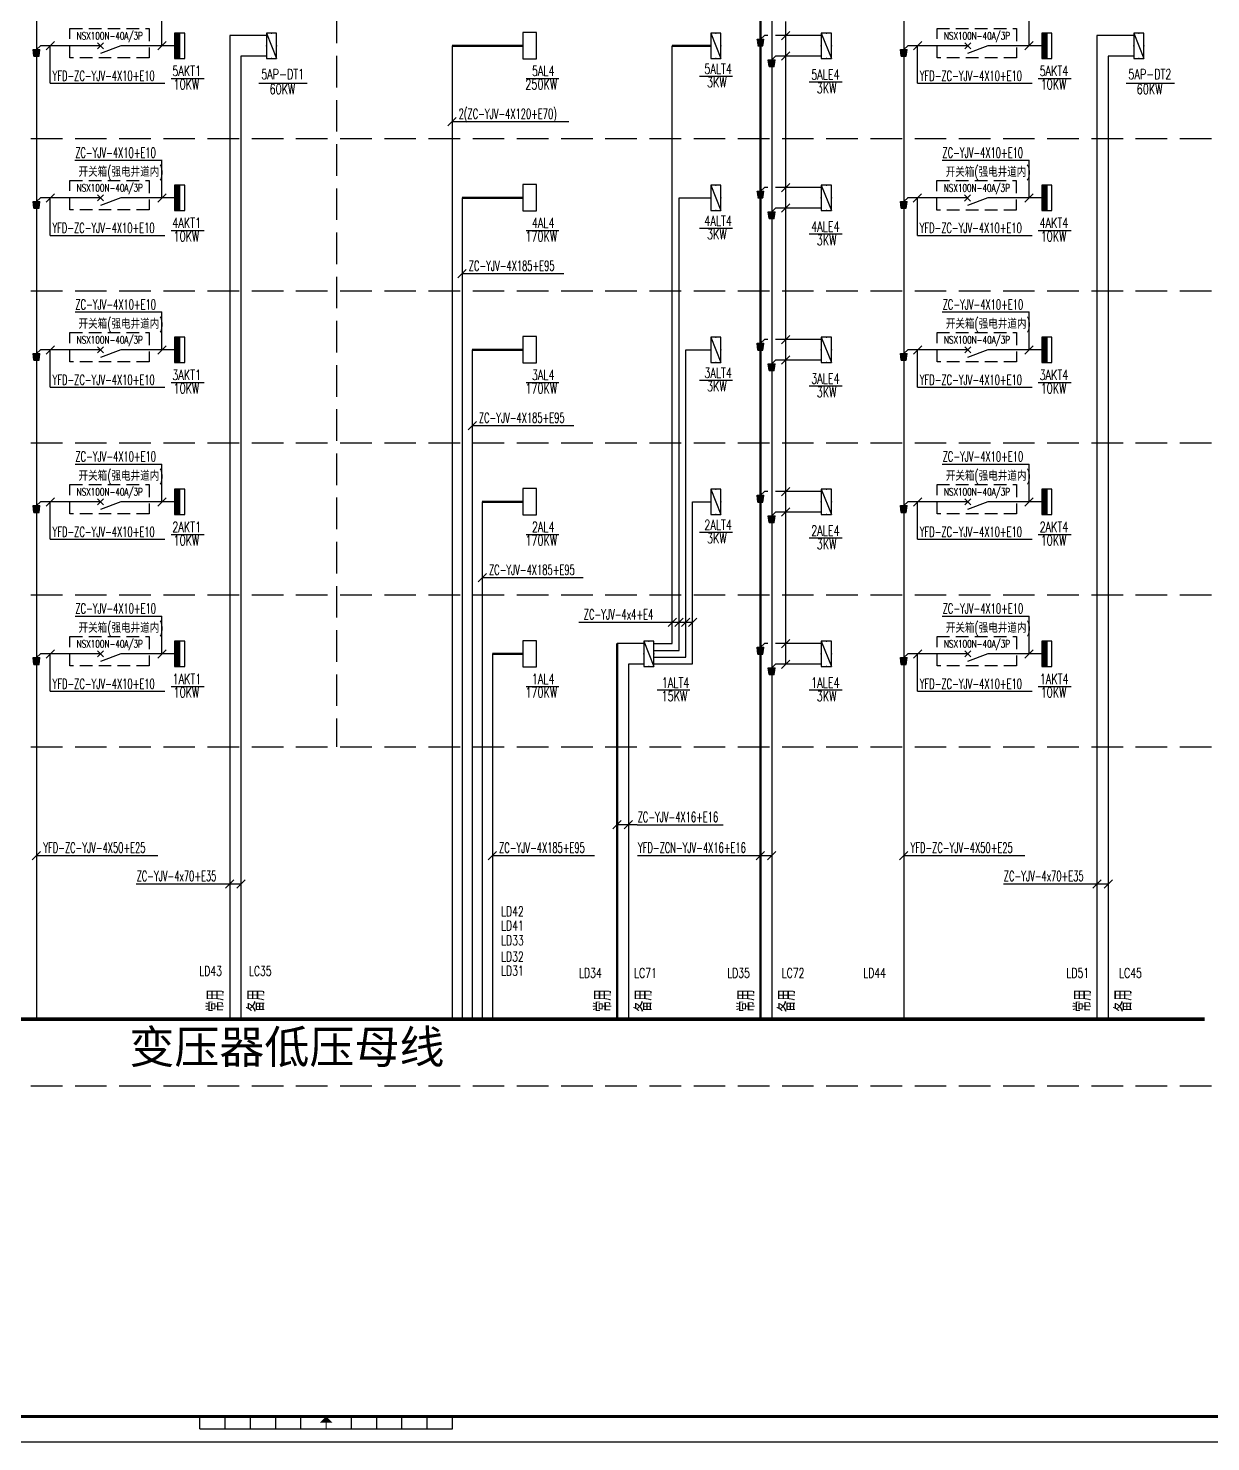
# Model space of a CAD drawing. Extents: x -336391 to 664021, y -458009 to -178412.
# Drawn here: x -287989 to -241163, y -458009 to -402024 of the extents above; entities that cross this region are included whole.
import ezdxf
from ezdxf.enums import TextEntityAlignment as Align

# ---------------------------------------------------------------- set-up
doc = ezdxf.new("R2010")
doc.units = 0
doc.header["$LTSCALE"] = 1000
doc.header["$MEASUREMENT"] = 0
doc.linetypes.add('DASH', pattern=[0.35, 0.25, -0.1])
doc.linetypes.add('DASHED2', pattern=[0.375, 0.25, -0.125])
doc.layers.get('0').update_dxf_attribs({"linetype": 'CONTINUOUS'})
for name, color, linetype in [('A-墙线', 7, 'CONTINUOUS'), ('EQUIP', 3, 'CONTINUOUS'), ('SIG_TEXT', 7, 'CONTINUOUS'), ('STAIR', 4, 'CONTINUOUS'), ('WIRE-照明', 6, 'CONTINUOUS'), ('图框', 7, 'CONTINUOUS'), ('电气-文字', 4, 'CONTINUOUS')]:
    doc.layers.add(name, color=color, linetype=linetype)
doc.layers.add('WIRE', color=6, linetype='CONTINUOUS', lineweight=50)
doc.styles.add('_TCH_LABEL', font='COMPLEX', dxfattribs={"bigfont": 'GBCBIG'})
doc.styles.add('HT', font='simhei.ttf')
doc.styles.add('HZ', font='tjromans.shx', dxfattribs={"width": 0.75, "bigfont": 'tjhztxt.shx'})
doc.styles.add('HZTXT', font='tj-romans1.shx', dxfattribs={"width": 0.6, "bigfont": 'hztxt.shx'})
doc.styles.get("Standard").update_dxf_attribs({"font": 'simplex.shx', "bigfont": 'hztxt.shx'})

# ---------------------------------------------------------------- blocks, each defined once
blk = doc.blocks.new('tk2')
at = {"layer": '图框'}
for p, q in [((55200, 511), (55200, 1011)), ((56200, 511), (56200, 1011)), ((57200, 511), (57200, 1011)), ((58200, 511), (58200, 1011)), ((59200, 511), (59200, 1011)), ((61200, 511), (61200, 1011)), ((62200, 511), (62200, 1011)), ((63200, 511), (63200, 1011)), ((64200, 511), (64200, 1011)), ((65200, 511), (65200, 1011)), ((0, 0), (118900, 0)), ((55200, 511), (65200, 511))]:
    blk.add_line(p, q, dxfattribs=at)
at = {"layer": '图框', "const_width": 120}
blk.add_lwpolyline([(117900, 1000), (117900, 83100), (2500, 83100), (2500, 1000)], close=True, dxfattribs=at)
at = {"layer": '图框', "const_width": 30}
blk.add_lwpolyline([(60200, 761), (60200, 511)], dxfattribs=at)
at = {"layer": '图框'}
blk.add_solid([(60450, 761), (59950, 761), (60200, 1011)], dxfattribs=at)
blk = doc.blocks.new('$equip$00001416')
for p, q in [((0.75, 0.6), (-0.75, 0.6)), ((-0.75, 0), (0.75, 0.6)), ((-0.75, 0.6), (-0.75, 0)), ((-0.75, 0), (0.75, 0)), ((0.75, 0), (0.75, 0.6))]:
    blk.add_line(p, q)
for p in [(-0.75, 0.3), (0, 0.6), (0, 0), (0.75, 0.3)]:
    blk.add_point(p)
at = {"style": '_TCH_LABEL', "flags": 9}
blk.add_attdef('A', (0, 0), '', height=0.00002, dxfattribs=at)
blk = doc.blocks.new('*X87')
at = {"color": 0}
for p, q in [((-250, 33), (-183, 100)), ((-250, 68), (-218, 100)), ((-247, 0), (-147, 100)), ((-212, 0), (-112, 100)), ((-177, 0), (-77, 100)), ((-141, 0), (-41, 100)), ((-106, 0), (-6, 100)), ((-71, 0), (29, 100)), ((-35, 0), (65, 100)), ((0, 0), (100, 100)), ((35, 0), (135, 100)), ((71, 0), (171, 100)), ((106, 0), (206, 100)), ((141, 0), (241, 100)), ((177, 0), (250, 73)), ((212, 0), (250, 38)), ((247, 0), (250, 3))]:
    blk.add_line(p, q, dxfattribs=at)
blk = doc.blocks.new('_LINKPT1')
at = {"color": 0}
blk.add_line((0, 0), (0, 0), dxfattribs=at)
blk = doc.blocks.new('_Z1')
at = {"color": 0}
for p, q in [((-0.75, 0.6), (-0.75, 0)), ((0.75, 0.6), (-0.75, 0.6)), ((-0.75, 0.3), (0.75, 0.3)), ((-0.75, 0), (0.75, 0)), ((0.75, 0), (0.75, 0.6))]:
    blk.add_line(p, q, dxfattribs=at)
at = {"color": 0, "const_width": 0.3}
blk.add_lwpolyline([(-0.75, 0.15), (0.75, 0.15)], dxfattribs=at)
at = {"color": 0, "xscale": 0.003, "yscale": 0.003, "zscale": 0.003}
blk.add_blockref('*X87', (0, 0), dxfattribs=at)
at = {"color": 0}
for p in [(-0.75, 0.3), (0, 0.6), (0, 0), (0.75, 0.3)]:
    blk.add_blockref('_LINKPT1', p, dxfattribs=at)
at = {"color": 0, "width": 0.8, "flags": 9}
blk.add_attdef('A', (0, 0), '', height=0.00003, dxfattribs=at)
blk.add_attdef('A', (0, 0), '', height=0.00003, dxfattribs=at)
blk = doc.blocks.new('1J1E78OP')
for p, q in [((0.775, 0.405), (-0.785, 0.405)), ((-0.785, 0.405), (-0.785, -0.395)), ((0.775, -0.395), (0.775, 0.405)), ((-0.785, -0.395), (0.775, -0.395))]:
    blk.add_line(p, q)
at = {"const_width": 0.04}
blk.add_lwpolyline([(-0.785, 0.405), (-0.785, -0.395), (0.775, -0.395), (0.775, 0.405)], close=True, dxfattribs=at)
at = {"xscale": 0.002, "yscale": 0.002, "zscale": 0.002}
for p in [(-0.785, 0.005), (-0.005, 0.405), (0.775, 0.005), (-0.005, -0.395)]:
    blk.add_blockref('_LINKPT1', p, dxfattribs=at)
at = {"flags": 9}
blk.add_attdef('A', (0, 0), '', height=0.00002, dxfattribs=at)

msp = doc.modelspace()

# ---------------------------------------------------------------- hatches: boundary and pattern name
at = {"layer": 'WIRE-照明'}
h = msp.add_hatch(dxfattribs=at)
h.set_pattern_fill('ANSI31', color=3, scale=133.333333, style=0)
h.set_pattern_definition([(45, (-228268.588, -394706.02), (-9.4280904, 9.4280904), [])])
h.paths.add_polyline_path([(-259129.6, -402459.1), (-258863, -402459.1), (-258896.3, -402725.8), (-259096.3, -402725.8)])
h = msp.add_hatch(dxfattribs=at)
h.set_pattern_fill('ANSI31', color=3, scale=133.333333, style=0)
h.set_pattern_definition([(45, (-256936.247, -395114.858), (-9.4280904, 9.4280904), [])])
h.paths.add_polyline_path([(-287797.3, -402868), (-287530.6, -402868), (-287563.9, -403134.6), (-287763.9, -403134.6)])
h = msp.add_hatch(dxfattribs=at)
h.set_pattern_fill('ANSI31', color=3, scale=133.333333, style=0)
h.set_pattern_definition([(45, (-222593.534, -395114.883), (-9.4280904, 9.4280904), [])])
h.paths.add_polyline_path([(-253454.6, -402868), (-253187.9, -402868), (-253221.2, -403134.7), (-253421.2, -403134.7)])
h = msp.add_hatch(dxfattribs=at)
h.set_pattern_fill('ANSI31', color=3, scale=133.333333, style=0)
h.set_pattern_definition([(45, (-227822.299, -395522.39), (-9.4280904, 9.4280904), [])])
h.paths.add_polyline_path([(-258683.3, -403275.5), (-258416.7, -403275.5), (-258450, -403542.2), (-258650, -403542.2)])
h = msp.add_hatch(dxfattribs=at)
h.set_pattern_fill('ANSI31', color=3, scale=133.333333, style=0)
h.set_pattern_definition([(45, (-228268.588, -400727.007), (-9.4280904, 9.4280904), [])])
h.paths.add_polyline_path([(-259129.6, -408480.1), (-258863, -408480.1), (-258896.3, -408746.8), (-259096.3, -408746.8)])
h = msp.add_hatch(dxfattribs=at)
h.set_pattern_fill('ANSI31', color=3, scale=133.333333, style=0)
h.set_pattern_definition([(45, (-256936.247, -401135.844), (-9.4280904, 9.4280904), [])])
h.paths.add_polyline_path([(-287797.3, -408889), (-287530.6, -408889), (-287563.9, -409155.6), (-287763.9, -409155.6)])
h = msp.add_hatch(dxfattribs=at)
h.set_pattern_fill('ANSI31', color=3, scale=133.333333, style=0)
h.set_pattern_definition([(45, (-222593.534, -401135.869), (-9.4280904, 9.4280904), [])])
h.paths.add_polyline_path([(-253454.6, -408889), (-253187.9, -408889), (-253221.2, -409155.7), (-253421.2, -409155.7)])
h = msp.add_hatch(dxfattribs=at)
h.set_pattern_fill('ANSI31', color=3, scale=133.333333, style=0)
h.set_pattern_definition([(45, (-227822.299, -401543.376), (-9.4280904, 9.4280904), [])])
h.paths.add_polyline_path([(-258683.3, -409296.5), (-258416.7, -409296.5), (-258450, -409563.2), (-258650, -409563.2)])
h = msp.add_hatch(dxfattribs=at)
h.set_pattern_fill('ANSI31', color=3, scale=133.333333, style=0)
h.set_pattern_definition([(45, (-228268.588, -406747.993), (-9.4280904, 9.4280904), [])])
h.paths.add_polyline_path([(-259129.6, -414501.1), (-258863, -414501.1), (-258896.3, -414767.8), (-259096.3, -414767.8)])
h = msp.add_hatch(dxfattribs=at)
h.set_pattern_fill('ANSI31', color=3, scale=133.333333, style=0)
h.set_pattern_definition([(45, (-256936.247, -407156.83), (-9.4280904, 9.4280904), [])])
h.paths.add_polyline_path([(-287797.3, -414910), (-287530.6, -414910), (-287563.9, -415176.6), (-287763.9, -415176.6)])
h = msp.add_hatch(dxfattribs=at)
h.set_pattern_fill('ANSI31', color=3, scale=133.333333, style=0)
h.set_pattern_definition([(45, (-227822.299, -407564.362), (-9.4280904, 9.4280904), [])])
h.paths.add_polyline_path([(-258683.3, -415317.5), (-258416.7, -415317.5), (-258450, -415584.2), (-258650, -415584.2)])
h = msp.add_hatch(dxfattribs=at)
h.set_pattern_fill('ANSI31', color=3, scale=133.333333, style=0)
h.set_pattern_definition([(45, (-222593.534, -407156.855), (-9.4280904, 9.4280904), [])])
h.paths.add_polyline_path([(-253454.6, -414910), (-253187.9, -414910), (-253221.2, -415176.6), (-253421.2, -415176.6)])
h = msp.add_hatch(dxfattribs=at)
h.set_pattern_fill('ANSI31', color=3, scale=133.333333, style=0)
h.set_pattern_definition([(45, (-256936.247, -413177.817), (-9.4280904, 9.4280904), [])])
h.paths.add_polyline_path([(-287797.3, -420930.9), (-287530.6, -420930.9), (-287563.9, -421197.6), (-287763.9, -421197.6)])
h = msp.add_hatch(dxfattribs=at)
h.set_pattern_fill('ANSI31', color=3, scale=133.333333, style=0)
h.set_pattern_definition([(45, (-228268.588, -412768.979), (-9.4280904, 9.4280904), [])])
h.paths.add_polyline_path([(-259129.6, -420522.1), (-258863, -420522.1), (-258896.3, -420788.8), (-259096.3, -420788.8)])
h = msp.add_hatch(dxfattribs=at)
h.set_pattern_fill('ANSI31', color=3, scale=133.333333, style=0)
h.set_pattern_definition([(45, (-222593.534, -413177.841), (-9.4280904, 9.4280904), [])])
h.paths.add_polyline_path([(-253454.6, -420931), (-253187.9, -420931), (-253221.2, -421197.6), (-253421.2, -421197.6)])
h = msp.add_hatch(dxfattribs=at)
h.set_pattern_fill('ANSI31', color=3, scale=133.333333, style=0)
h.set_pattern_definition([(45, (-227822.299, -413585.348), (-9.4280904, 9.4280904), [])])
h.paths.add_polyline_path([(-258683.3, -421338.5), (-258416.7, -421338.5), (-258450, -421605.1), (-258650, -421605.1)])
h = msp.add_hatch(dxfattribs=at)
h.set_pattern_fill('ANSI31', color=3, scale=133.333333, style=0)
h.set_pattern_definition([(45, (-228268.588, -418789.965), (-9.4280904, 9.4280904), [])])
h.paths.add_polyline_path([(-259129.6, -426543.1), (-258863, -426543.1), (-258896.3, -426809.8), (-259096.3, -426809.8)])
h = msp.add_hatch(dxfattribs=at)
h.set_pattern_fill('ANSI31', color=3, scale=133.333333, style=0)
h.set_pattern_definition([(45, (-256936.247, -419198.803), (-9.4280904, 9.4280904), [])])
h.paths.add_polyline_path([(-287797.3, -426951.9), (-287530.6, -426951.9), (-287563.9, -427218.6), (-287763.9, -427218.6)])
h = msp.add_hatch(dxfattribs=at)
h.set_pattern_fill('ANSI31', color=3, scale=133.333333, style=0)
h.set_pattern_definition([(45, (-222593.534, -419198.828), (-9.4280904, 9.4280904), [])])
h.paths.add_polyline_path([(-253454.6, -426952), (-253187.9, -426952), (-253221.2, -427218.6), (-253421.2, -427218.6)])
h = msp.add_hatch(dxfattribs=at)
h.set_pattern_fill('ANSI31', color=3, scale=133.333333, style=0)
h.set_pattern_definition([(45, (-227822.299, -419606.335), (-9.4280904, 9.4280904), [])])
h.paths.add_polyline_path([(-258683.3, -427359.5), (-258416.7, -427359.5), (-258450, -427626.1), (-258650, -427626.1)])

# ---------------------------------------------------------------- linework, layer by layer
at = {"layer": 'EQUIP'}
for p, q in [((-285007.3, -402600), (-285247.3, -402840)), ((-285247.3, -402600), (-285007.3, -402840)), ((-284327.3, -402720), (-285132.9, -403023.4)), ((-250664.6, -402600), (-250904.6, -402840)), ((-250904.6, -402600), (-250664.6, -402840)), ((-249984.6, -402720), (-250790.2, -403023.4)), ((-285007.3, -408621), (-285247.3, -408861)), ((-285247.3, -408621), (-285007.3, -408861)), ((-250670.1, -408626.3), (-250910.1, -408866.3)), ((-250910.1, -408626.3), (-250670.1, -408866.3)), ((-284327.3, -408741), (-285132.9, -409044.4)), ((-249990.1, -408746.3), (-250795.8, -409049.7)), ((-285007.3, -414642), (-285247.3, -414882)), ((-285247.3, -414642), (-285007.3, -414882)), ((-284327.3, -414762), (-285132.9, -415065.4)), ((-250664.6, -414642), (-250904.6, -414882)), ((-250904.6, -414642), (-250664.6, -414882)), ((-249984.6, -414762), (-250790.2, -415065.4)), ((-285007.3, -420663), (-285247.3, -420903)), ((-285247.3, -420663), (-285007.3, -420903)), ((-284327.3, -420783), (-285132.9, -421086.4)), ((-250664.6, -420663), (-250904.6, -420903)), ((-250904.6, -420663), (-250664.6, -420903)), ((-249984.6, -420783), (-250790.2, -421086.4)), ((-285007.3, -426683.9), (-285247.3, -426923.9)), ((-285247.3, -426683.9), (-285007.3, -426923.9)), ((-284327.3, -426803.9), (-285132.9, -427107.4)), ((-250664.6, -426684), (-250904.6, -426924)), ((-250904.6, -426684), (-250664.6, -426924)), ((-249984.6, -426804), (-250790.2, -427107.4))]:
    msp.add_line(p, q, dxfattribs=at)
at = {"layer": 'SIG_TEXT'}
for p, q in [((-282696.8, -402720), (-282696.8, -401220.4)), ((-248354.1, -402720), (-248354.1, -401220.4)), ((-257994.3, -427211.5), (-257994.3, -401755.1)), ((-258159.3, -402476.2), (-257829.4, -402146.2)), ((-287280.6, -402885), (-286950.6, -402555)), ((-287115.6, -404202.8), (-287115.6, -402720)), ((-282861.8, -402885), (-282531.8, -402555)), ((-258159.3, -403292.5), (-257829.4, -402962.5)), ((-252937.9, -402885), (-252607.9, -402555)), ((-252772.9, -404202.8), (-252772.9, -402720)), ((-248519.1, -402885), (-248189.1, -402555)), ((-287115.6, -404202.8), (-282575.3, -404202.8)), ((-282333.7, -404008.7), (-281028.2, -404008.7)), ((-278857.8, -404197), (-276941.3, -404197)), ((-268278.4, -404008.8), (-266972.9, -404008.8)), ((-261407.6, -403919.2), (-260102.1, -403919.2)), ((-257061.9, -404149.5), (-255756.4, -404149.5)), ((-252772.9, -404202.8), (-248232.6, -404202.8)), ((-247991, -404008.8), (-246685.5, -404008.8)), ((-244515.1, -404197), (-242598.6, -404197)), ((-271373.6, -405885.5), (-271043.7, -405555.5)), ((-271208.7, -405720.5), (-266579.6, -405720.5)), ((-286140.1, -407246.6), (-282702.4, -407246.6)), ((-282696.8, -408741), (-282696.8, -407241.3)), ((-251797.4, -407246.6), (-248359.7, -407246.6)), ((-248359.7, -408746.3), (-248359.7, -407246.6)), ((-287286.1, -408911.2), (-286956.2, -408581.3)), ((-282861.8, -408906), (-282531.8, -408576)), ((-258159.3, -408497.1), (-257829.4, -408167.2)), ((-252943.4, -408911.3), (-252613.4, -408581.3)), ((-248524.7, -408911.3), (-248194.7, -408581.3)), ((-287121.1, -410229), (-287121.1, -408746.2)), ((-258159.3, -409313.5), (-257829.4, -408983.5)), ((-252778.4, -410229.1), (-252778.4, -408746.3)), ((-287121.1, -410229), (-282580.9, -410229)), ((-282333.7, -410029.7), (-281028.2, -410029.7)), ((-268278.4, -410029.7), (-266972.9, -410029.7)), ((-261407.6, -409940.2), (-260102.1, -409940.2)), ((-257061.9, -410170.5), (-255756.4, -410170.5)), ((-252778.4, -410229.1), (-248238.2, -410229.1)), ((-247991, -410029.8), (-246685.5, -410029.8)), ((-270973.6, -411906.5), (-270643.7, -411576.5)), ((-270808.7, -411741.5), (-266785.5, -411741.5)), ((-286134.6, -413262.3), (-282696.8, -413262.3)), ((-282696.8, -414762), (-282696.8, -413262.3)), ((-251791.8, -413262.4), (-248354.1, -413262.4)), ((-248354.1, -414762), (-248354.1, -413262.4)), ((-258159.3, -414518.1), (-257829.4, -414188.1)), ((-287280.6, -414927), (-286950.6, -414597)), ((-287115.6, -416244.8), (-287115.6, -414762)), ((-282861.8, -414927), (-282531.8, -414597)), ((-252937.9, -414927), (-252607.9, -414597)), ((-252772.9, -416244.8), (-252772.9, -414762)), ((-248519.1, -414927), (-248189.1, -414597)), ((-258159.3, -415334.5), (-257829.4, -415004.5)), ((-261407.6, -415961.2), (-260102.1, -415961.2)), ((-287115.6, -416244.8), (-282575.3, -416244.8)), ((-282333.7, -416050.7), (-281028.2, -416050.7)), ((-268278.4, -416050.7), (-266972.9, -416050.7)), ((-257061.9, -416191.5), (-255756.4, -416191.5)), ((-252772.9, -416244.8), (-248232.6, -416244.8)), ((-247991, -416050.7), (-246685.5, -416050.7)), ((-270573.6, -417927.5), (-270243.7, -417597.5)), ((-270408.7, -417762.5), (-266385.5, -417762.5)), ((-286134.6, -419283.3), (-282696.8, -419283.3)), ((-282696.8, -420783), (-282696.8, -419283.3)), ((-251791.8, -419283.3), (-248354.1, -419283.3)), ((-248354.1, -420783), (-248354.1, -419283.3)), ((-258159.3, -420539.1), (-257829.4, -420209.1)), ((-287280.6, -420948), (-286950.6, -420618)), ((-287115.6, -422265.8), (-287115.6, -420783)), ((-282861.8, -420948), (-282531.8, -420618)), ((-252937.9, -420948), (-252607.9, -420618)), ((-252772.9, -422265.8), (-252772.9, -420783)), ((-248519.1, -420948), (-248189.1, -420618)), ((-258159.3, -421355.5), (-257829.4, -421025.5)), ((-282333.7, -422071.7), (-281028.2, -422071.7)), ((-268278.4, -422071.7), (-266972.9, -422071.7)), ((-261407.6, -421982.1), (-260102.1, -421982.1)), ((-247991, -422071.7), (-246685.5, -422071.7)), ((-287115.6, -422265.8), (-282575.3, -422265.8)), ((-257061.9, -422212.4), (-255756.4, -422212.4)), ((-252772.9, -422265.8), (-248232.6, -422265.8)), ((-270173.6, -423948.5), (-269843.7, -423618.5)), ((-270008.7, -423783.5), (-266008.4, -423783.5)), ((-286134.6, -425304.3), (-282696.8, -425304.3)), ((-282696.8, -426803.9), (-282696.8, -425304.3)), ((-262650.2, -425714.7), (-262320.2, -425384.7)), ((-262383.5, -425714.7), (-262053.5, -425384.7)), ((-262116.8, -425714.7), (-261786.8, -425384.7)), ((-261850.2, -425714.7), (-261520.2, -425384.7)), ((-251791.8, -425304.3), (-248354.1, -425304.3)), ((-248354.1, -426804), (-248354.1, -425304.3)), ((-266182.2, -425549.7), (-262433.2, -425549.7)), ((-262433.2, -425549.7), (-261685.2, -425549.7)), ((-258159.3, -426560.1), (-257829.4, -426230.1)), ((-287280.6, -426968.9), (-286950.6, -426639)), ((-287115.6, -428286.7), (-287115.6, -426803.9)), ((-282861.8, -426968.9), (-282531.8, -426639)), ((-258159.3, -427376.5), (-257829.4, -427046.5)), ((-252937.9, -426969), (-252607.9, -426639)), ((-252772.9, -428286.8), (-252772.9, -426804)), ((-248519.1, -426969), (-248189.1, -426639)), ((-282333.7, -428092.7), (-281028.2, -428092.7)), ((-268278.4, -428092.7), (-266972.9, -428092.7)), ((-263090, -428233.4), (-261784.5, -428233.4)), ((-257061.9, -428233.4), (-255756.4, -428233.4)), ((-247991, -428092.7), (-246685.5, -428092.7)), ((-287115.6, -428286.7), (-282575.3, -428286.7)), ((-252772.9, -428286.8), (-248232.6, -428286.8)), ((-264836.4, -433739.5), (-264506.4, -433409.5)), ((-263872.7, -433574.5), (-264671.4, -433574.5)), ((-264390.1, -433739.5), (-264060.1, -433409.5)), ((-263872.7, -433574.5), (-260468.4, -433574.5)), ((-287828.9, -434956.6), (-287499, -434626.7)), ((-287663.9, -434791.7), (-282861.4, -434791.7)), ((-269773.6, -434956.7), (-269443.7, -434626.7)), ((-269608.7, -434791.7), (-265568, -434791.7)), ((-263857.7, -434791.7), (-259350.4, -434791.7)), ((-259350.4, -434791.7), (-258550, -434791.7)), ((-259161.3, -434956.7), (-258831.3, -434626.7)), ((-258715, -434956.7), (-258385, -434626.7)), ((-253486.2, -434956.6), (-253156.2, -434626.7)), ((-253321.2, -434791.7), (-248518.7, -434791.7)), ((-283713, -435914), (-280102, -435914)), ((-280176.9, -436079), (-279846.9, -435749)), ((-280102, -435914), (-279565.6, -435914)), ((-279730.6, -436079), (-279400.6, -435749)), ((-249370.3, -435914), (-245759.3, -435914)), ((-245834.2, -436079), (-245504.2, -435749)), ((-245759.3, -435914), (-245222.9, -435914)), ((-245387.9, -436079), (-245057.9, -435749))]:
    msp.add_line(p, q, dxfattribs=at)
at = {"layer": 'SIG_TEXT', "linetype": 'DASHED2', "ltscale": 2}
for points in [[(-286344.7, -402030.3), (-283200, -402030.3), (-283200, -403198.4), (-286344.7, -403198.4)], [(-252002, -402030.4), (-248857.3, -402030.4), (-248857.3, -403198.4), (-252002, -403198.4)], [(-286344.7, -408051.3), (-283200, -408051.3), (-283200, -409219.3), (-286344.7, -409219.3)], [(-252007.6, -408056.6), (-248862.9, -408056.6), (-248862.9, -409224.6), (-252007.6, -409224.6)], [(-286344.7, -414072.3), (-283200, -414072.3), (-283200, -415240.3), (-286344.7, -415240.3)], [(-252002, -414072.3), (-248857.3, -414072.3), (-248857.3, -415240.4), (-252002, -415240.4)], [(-286344.7, -420093.3), (-283200, -420093.3), (-283200, -421261.3), (-286344.7, -421261.3)], [(-252002, -420093.3), (-248857.3, -420093.3), (-248857.3, -421261.3), (-252002, -421261.3)], [(-286344.7, -426114.3), (-283200, -426114.3), (-283200, -427282.3), (-286344.7, -427282.3)], [(-252002, -426114.3), (-248857.3, -426114.3), (-248857.3, -427282.3), (-252002, -427282.3)]]:
    msp.add_lwpolyline(points, close=True, dxfattribs=at)
at = {"layer": 'STAIR', "linetype": 'DASH', "ltscale": 5}
for p, q in [((-275787.9, -392616.3), (-275787.9, -430480.4)), ((-322887.1, -406396.5), (-235750.2, -406396.5)), ((-322887.1, -406396.5), (-235750.2, -406396.5)), ((-322887.1, -412417.5), (-235750.2, -412417.5)), ((-322887.1, -418438.5), (-235750.2, -418438.5)), ((-322887.1, -424459.5), (-235750.2, -424459.5)), ((-322887.1, -430480.4), (-235750.2, -430480.4)), ((-322887.1, -443917.4), (-235750.2, -443917.4))]:
    msp.add_line(p, q, dxfattribs=at)
at = {"layer": 'WIRE'}
for p, q in [((-258996.3, -400516.9), (-258996.3, -441271.4)), ((-268402, -402716.9), (-271208.7, -402716.9)), ((-260958.8, -402719.3), (-262485.2, -402719.3)), ((-268402, -408737.9), (-270808.7, -408737.9)), ((-268402, -414758.9), (-270408.7, -414758.9)), ((-268402, -420779.9), (-270008.7, -420779.9)), ((-264671.4, -426395.1), (-264671.4, -441271.4)), ((-268402, -426800.9), (-269608.7, -426800.9))]:
    msp.add_line(p, q, dxfattribs=at)
at = {"layer": 'WIRE-照明'}
for p, q in [((-287663.9, -400517.6), (-287663.9, -441271.4)), ((-253321.2, -400517.6), (-253321.2, -441271.4)), ((-258550, -401069.7), (-258550, -441271.4)), ((-278553.3, -402311.2), (-280011.9, -402311.2)), ((-280011.9, -402311.2), (-280011.9, -441271.4)), ((-258996.3, -402459.1), (-258839.5, -402311.2)), ((-258702.3, -402311.2), (-258839.5, -402311.2)), ((-256583.7, -402311.2), (-258396.2, -402311.2)), ((-244210.6, -402311.2), (-245669.2, -402311.2)), ((-245669.2, -402311.2), (-245669.2, -441271.4)), ((-287663.9, -402868), (-287507.2, -402720)), ((-285127.3, -402720), (-287507.2, -402720)), ((-282193.7, -402720), (-284327.3, -402720)), ((-271208.7, -402716.9), (-271208.7, -441271.4)), ((-262485.2, -426396.5), (-262485.2, -402719.3)), ((-253321.2, -402868), (-253164.5, -402720)), ((-250784.6, -402720), (-253164.5, -402720)), ((-247850.9, -402720), (-249984.6, -402720)), ((-278553.3, -403127.5), (-279565.6, -403127.5)), ((-279565.6, -403127.5), (-279565.6, -441271.4)), ((-258550, -403275.5), (-258393.3, -403127.5)), ((-256583.7, -403127.5), (-258393.3, -403127.5)), ((-244210.6, -403127.5), (-245222.9, -403127.5)), ((-245222.9, -403127.5), (-245222.9, -441271.4)), ((-258996.3, -408480.1), (-258839.5, -408332.1)), ((-258702.3, -408332.1), (-258839.5, -408332.1)), ((-256583.7, -408332.1), (-258396.2, -408332.1)), ((-287663.9, -408889), (-287507.2, -408741)), ((-285127.3, -408741), (-287507.2, -408741)), ((-282193.7, -408741), (-284327.3, -408741)), ((-270808.7, -408737.9), (-270808.7, -441271.4)), ((-262218.5, -408740.3), (-260958.8, -408740.3)), ((-262218.5, -426663.2), (-262218.5, -408740.3)), ((-258550, -409296.5), (-258393.3, -409148.5)), ((-256583.7, -409148.5), (-258393.3, -409148.5)), ((-253321.2, -408889), (-253164.5, -408741)), ((-250790.1, -408746.3), (-253170.1, -408746.3)), ((-247856.5, -408746.3), (-249990.1, -408746.3)), ((-287663.9, -414910), (-287507.2, -414762)), ((-285127.3, -414762), (-287507.2, -414762)), ((-282193.7, -414762), (-284327.3, -414762)), ((-270408.7, -414758.9), (-270408.7, -441271.4)), ((-261951.8, -414761.3), (-260958.8, -414761.3)), ((-261951.8, -426929.9), (-261951.8, -414761.3)), ((-258996.3, -414501.1), (-258839.5, -414353.1)), ((-258702.3, -414353.1), (-258839.5, -414353.1)), ((-256583.7, -414353.1), (-258396.2, -414353.1)), ((-253321.2, -414910), (-253164.5, -414762)), ((-250784.6, -414762), (-253164.5, -414762)), ((-247850.9, -414762), (-249984.6, -414762)), ((-258550, -415317.5), (-258393.3, -415169.5)), ((-256583.7, -415169.5), (-258393.3, -415169.5)), ((-258996.3, -420522.1), (-258839.5, -420374.1)), ((-258702.3, -420374.1), (-258839.5, -420374.1)), ((-256583.7, -420374.1), (-258396.2, -420374.1)), ((-287663.9, -420930.9), (-287507.2, -420783)), ((-285127.3, -420783), (-287507.2, -420783)), ((-282193.7, -420783), (-284327.3, -420783)), ((-270008.7, -420779.9), (-270008.7, -441271.4)), ((-261685.2, -420782.3), (-260958.8, -420782.3)), ((-261685.2, -427196.5), (-261685.2, -420782.3)), ((-253321.2, -420931), (-253164.5, -420783)), ((-250784.6, -420783), (-253164.5, -420783)), ((-247850.9, -420783), (-249984.6, -420783)), ((-258550, -421338.5), (-258393.3, -421190.5)), ((-256583.7, -421190.5), (-258393.3, -421190.5)), ((-263612.7, -426395.1), (-264671.4, -426395.1)), ((-263212.7, -426396.5), (-262485.2, -426396.5)), ((-258996.3, -426543.1), (-258839.5, -426395.1)), ((-258702.3, -426395.1), (-258839.5, -426395.1)), ((-256583.7, -426395.1), (-258396.2, -426395.1)), ((-287663.9, -426951.9), (-287507.2, -426803.9)), ((-285127.3, -426803.9), (-287507.2, -426803.9)), ((-282193.7, -426803.9), (-284327.3, -426803.9)), ((-269608.7, -426800.9), (-269608.7, -441271.4)), ((-263212.7, -426663.2), (-262218.5, -426663.2)), ((-263212.7, -426929.9), (-261951.8, -426929.9)), ((-253321.2, -426952), (-253164.5, -426804)), ((-250784.6, -426804), (-253164.5, -426804)), ((-247850.9, -426804), (-249984.6, -426804)), ((-264225.1, -427211.5), (-264225.1, -441271.4)), ((-263612.7, -427211.5), (-264225.1, -427211.5)), ((-263212.7, -427196.5), (-261685.2, -427196.5)), ((-258550, -427359.5), (-258393.3, -427211.5)), ((-256583.7, -427211.5), (-258393.3, -427211.5))]:
    msp.add_line(p, q, dxfattribs=at)
at = {"layer": 'WIRE-照明', "color": 3}
for p, q in [((-259129.6, -402459.1), (-258863, -402459.1)), ((-258896.3, -402725.8), (-258863, -402459.1)), ((-287797.3, -402868), (-287530.6, -402868)), ((-287763.9, -403134.6), (-287797.3, -402868)), ((-287797.3, -402868), (-287530.6, -402868)), ((-287563.9, -403134.6), (-287530.6, -402868)), ((-259096.3, -402725.8), (-258896.3, -402725.8)), ((-253454.6, -402868), (-253187.9, -402868)), ((-253421.2, -403134.7), (-253454.6, -402868)), ((-253454.6, -402868), (-253187.9, -402868)), ((-253221.2, -403134.7), (-253187.9, -402868)), ((-287763.9, -403134.6), (-287563.9, -403134.6)), ((-258683.3, -403275.5), (-258416.7, -403275.5)), ((-258650, -403542.2), (-258683.3, -403275.5)), ((-258683.3, -403275.5), (-258416.7, -403275.5)), ((-258650, -403542.2), (-258450, -403542.2)), ((-258450, -403542.2), (-258416.7, -403275.5)), ((-253421.2, -403134.7), (-253221.2, -403134.7)), ((-259129.6, -408480.1), (-258863, -408480.1)), ((-258896.3, -408746.8), (-258863, -408480.1)), ((-287797.3, -408889), (-287530.6, -408889)), ((-287763.9, -409155.6), (-287797.3, -408889)), ((-287797.3, -408889), (-287530.6, -408889)), ((-287763.9, -409155.6), (-287563.9, -409155.6)), ((-287563.9, -409155.6), (-287530.6, -408889)), ((-259096.3, -408746.8), (-258896.3, -408746.8)), ((-253454.6, -408889), (-253187.9, -408889)), ((-253421.2, -409155.7), (-253454.6, -408889)), ((-253454.6, -408889), (-253187.9, -408889)), ((-253421.2, -409155.7), (-253221.2, -409155.7)), ((-253221.2, -409155.7), (-253187.9, -408889)), ((-258683.3, -409296.5), (-258416.7, -409296.5)), ((-258650, -409563.2), (-258683.3, -409296.5)), ((-258683.3, -409296.5), (-258416.7, -409296.5)), ((-258650, -409563.2), (-258450, -409563.2)), ((-258450, -409563.2), (-258416.7, -409296.5)), ((-259129.6, -414501.1), (-258863, -414501.1)), ((-259096.3, -414767.8), (-259129.6, -414501.1)), ((-259096.3, -414767.8), (-258896.3, -414767.8)), ((-258896.3, -414767.8), (-258863, -414501.1)), ((-287797.3, -414910), (-287530.6, -414910)), ((-287763.9, -415176.6), (-287797.3, -414910)), ((-287797.3, -414910), (-287530.6, -414910)), ((-287763.9, -415176.6), (-287563.9, -415176.6)), ((-287563.9, -415176.6), (-287530.6, -414910)), ((-258683.3, -415317.5), (-258416.7, -415317.5)), ((-258650, -415584.2), (-258683.3, -415317.5)), ((-258683.3, -415317.5), (-258416.7, -415317.5)), ((-258450, -415584.2), (-258416.7, -415317.5)), ((-253454.6, -414910), (-253187.9, -414910)), ((-253421.2, -415176.6), (-253454.6, -414910)), ((-253454.6, -414910), (-253187.9, -414910)), ((-253421.2, -415176.6), (-253221.2, -415176.6)), ((-253221.2, -415176.6), (-253187.9, -414910)), ((-258650, -415584.2), (-258450, -415584.2)), ((-287797.3, -420930.9), (-287530.6, -420930.9)), ((-287763.9, -421197.6), (-287797.3, -420930.9)), ((-287797.3, -420930.9), (-287530.6, -420930.9)), ((-287563.9, -421197.6), (-287530.6, -420930.9)), ((-259096.3, -420788.8), (-259129.6, -420522.1)), ((-259129.6, -420522.1), (-258863, -420522.1)), ((-259096.3, -420788.8), (-258896.3, -420788.8)), ((-258896.3, -420788.8), (-258863, -420522.1)), ((-253454.6, -420931), (-253187.9, -420931)), ((-253421.2, -421197.6), (-253454.6, -420931)), ((-253454.6, -420931), (-253187.9, -420931)), ((-253221.2, -421197.6), (-253187.9, -420931)), ((-287763.9, -421197.6), (-287563.9, -421197.6)), ((-258683.3, -421338.5), (-258416.7, -421338.5)), ((-258650, -421605.1), (-258683.3, -421338.5)), ((-258683.3, -421338.5), (-258416.7, -421338.5)), ((-258450, -421605.1), (-258416.7, -421338.5)), ((-253421.2, -421197.6), (-253221.2, -421197.6)), ((-258650, -421605.1), (-258450, -421605.1)), ((-259129.6, -426543.1), (-258863, -426543.1)), ((-259096.3, -426809.8), (-259129.6, -426543.1)), ((-258896.3, -426809.8), (-258863, -426543.1)), ((-287797.3, -426951.9), (-287530.6, -426951.9)), ((-287763.9, -427218.6), (-287797.3, -426951.9)), ((-287797.3, -426951.9), (-287530.6, -426951.9)), ((-287563.9, -427218.6), (-287530.6, -426951.9)), ((-259096.3, -426809.8), (-258896.3, -426809.8)), ((-253454.6, -426952), (-253187.9, -426952)), ((-253421.2, -427218.6), (-253454.6, -426952)), ((-253454.6, -426952), (-253187.9, -426952)), ((-253221.2, -427218.6), (-253187.9, -426952)), ((-287763.9, -427218.6), (-287563.9, -427218.6)), ((-258683.3, -427359.5), (-258416.7, -427359.5)), ((-258650, -427626.1), (-258683.3, -427359.5)), ((-258683.3, -427359.5), (-258416.7, -427359.5)), ((-258650, -427626.1), (-258450, -427626.1)), ((-258450, -427626.1), (-258416.7, -427359.5)), ((-253421.2, -427218.6), (-253221.2, -427218.6))]:
    msp.add_line(p, q, dxfattribs=at)
at = {"layer": 'WIRE-照明', "const_width": 133.3}
msp.add_lwpolyline([(-320781.4, -441271.4), (-241403.4, -441271.4)], dxfattribs=at)

# ---------------------------------------------------------------- block references
at = {"layer": 'A-墙线'}
msp.add_blockref('tk2', (-336390.6, -458008.9), dxfattribs=at)
at = {"layer": 'EQUIP', "xscale": 666.6666666665988, "yscale": 666.6666666665988, "rotation": 270}
for name, p, zscale in [('_Z1', (-282193.7, -402720), 666.6666666665988), ('$equip$00001416', (-278553.3, -402719.4), 666.6666666666667), ('1J1E78OP', (-268138.4, -402720), 666.6666666665988), ('$equip$00001416', (-260958.8, -402719.3), 666.6666666665988), ('$equip$00001416', (-256583.7, -402719.3), 666.6666666666667), ('_Z1', (-247850.9, -402720), 666.6666666665988), ('$equip$00001416', (-244210.6, -402719.4), 666.6666666666667), ('_Z1', (-282193.7, -408741), 666.6666666665988), ('_Z1', (-282193.7, -408741), 666.6666666665988), ('1J1E78OP', (-268138.4, -408741), 666.6666666665988), ('$equip$00001416', (-260958.8, -408740.3), 666.6666666665988), ('$equip$00001416', (-256583.7, -408740.3), 666.6666666666667), ('_Z1', (-247850.9, -408741), 666.6666666665988), ('_Z1', (-282193.7, -414762), 666.6666666665988), ('_Z1', (-282193.7, -414762), 666.6666666665988), ('1J1E78OP', (-268138.4, -414762), 666.6666666665988), ('$equip$00001416', (-260958.8, -414761.3), 666.6666666665988), ('$equip$00001416', (-256583.7, -414761.3), 666.6666666666667), ('_Z1', (-247850.9, -414762), 666.6666666665988), ('_Z1', (-282193.7, -420783), 666.6666666665988), ('_Z1', (-282193.7, -420783), 666.6666666665988), ('1J1E78OP', (-268138.4, -420783), 666.6666666665988), ('$equip$00001416', (-260958.8, -420782.3), 666.6666666665988), ('$equip$00001416', (-256583.7, -420782.3), 666.6666666666667), ('_Z1', (-247850.9, -420783), 666.6666666665988), ('_Z1', (-282193.7, -426803.9), 666.6666666665988), ('_Z1', (-282193.7, -426803.9), 666.6666666665988), ('1J1E78OP', (-268138.4, -426803.9), 666.6666666665988), ('$equip$00001416', (-263612.7, -426803.3), 666.6666666666667), ('$equip$00001416', (-256583.7, -426803.3), 666.6666666666667), ('_Z1', (-247850.9, -426804), 666.6666666665988)]:
    msp.add_blockref(name, p, dxfattribs=dict(at, zscale=zscale))

# ---------------------------------------------------------------- texts
at = {"layer": 'SIG_TEXT', "style": 'HZ', "width": 0.7}
for p in [(-284761.5, -402472.5), (-250418.8, -402472.5), (-284761.5, -408493.5), (-250424.3, -408498.8), (-284761.5, -414514.5), (-250418.8, -414514.5), (-284761.5, -420535.5), (-250418.8, -420535.5), (-284761.5, -426556.5), (-250418.8, -426556.5)]:
    msp.add_text('NSX100N-40A/3P', height=300, dxfattribs=at).set_placement(p, align=Align.CENTER)
at = {"layer": 'SIG_TEXT'}
for s, style, width, p in [('5AKT1', 'HZ', 0.7, (-282285.5, -403913.4)), ('5AP-DT1', 'HZ', 0.7, (-278766.2, -404040.3)), ('5AL4', 'HZ', 0.7, (-268047.8, -403913.4)), ('5ALT4', 'HZ', 0.7, (-261217, -403829.8)), ('5AKT4', 'HZ', 0.7, (-247942.7, -403913.4)), ('5AP-DT2', 'HZ', 0.7, (-244423.5, -404040.3)), ('YFD-ZC-YJV-4X10+E10', 'HZ', 0.6, (-287024.5, -404106.2)), ('5ALE4', 'HZ', 0.7, (-256986.4, -404060.1)), ('YFD-ZC-YJV-4X10+E10', 'HZ', 0.6, (-252681.8, -404106.3)), ('2(ZC-YJV-4X120+E70)', 'HZ', 0.6, (-270944.2, -405609.5)), ('ZC-YJV-4X10+E10', 'HZ', 0.6, (-286127.3, -407150.1)), ('ZC-YJV-4X10+E10', 'HZ', 0.6, (-251784.6, -407150.1)), ('开关箱(强电井道内)', 'HZTXT', 0.7, (-285995.7, -407906.1, -4074.5)), ('开关箱(强电井道内)', 'HZTXT', 0.7, (-251658.5, -407911.4, -4074.5)), ('YFD-ZC-YJV-4X10+E10', 'HZ', 0.6, (-287030.1, -410132.5)), ('4AKT1', 'HZ', 0.7, (-282285.5, -409934.3)), ('4AL4', 'HZ', 0.7, (-268047.8, -409934.4)), ('4ALT4', 'HZ', 0.7, (-261217, -409850.8)), ('4ALE4', 'HZ', 0.7, (-256986.4, -410081.1)), ('YFD-ZC-YJV-4X10+E10', 'HZ', 0.6, (-252687.4, -410132.5)), ('4AKT4', 'HZ', 0.7, (-247942.7, -409934.4)), ('ZC-YJV-4X185+E95', 'HZ', 0.6, (-270544.2, -411630.5)), ('ZC-YJV-4X10+E10', 'HZ', 0.6, (-286121.8, -413165.8)), ('ZC-YJV-4X10+E10', 'HZ', 0.6, (-251779, -413165.8)), ('开关箱(强电井道内)', 'HZTXT', 0.7, (-285995.7, -413927.1, -4074.5)), ('开关箱(强电井道内)', 'HZTXT', 0.7, (-251652.9, -413927.1, -4074.5)), ('YFD-ZC-YJV-4X10+E10', 'HZ', 0.6, (-287024.5, -416148.2)), ('3AKT1', 'HZ', 0.7, (-282285.5, -415955.3)), ('3AL4', 'HZ', 0.7, (-268047.8, -415955.3)), ('3ALT4', 'HZ', 0.7, (-261217, -415871.8)), ('3ALE4', 'HZ', 0.7, (-256986.4, -416102.1)), ('YFD-ZC-YJV-4X10+E10', 'HZ', 0.6, (-252681.8, -416148.2)), ('3AKT4', 'HZ', 0.7, (-247942.7, -415955.4)), ('ZC-YJV-4X185+E95', 'HZ', 0.6, (-270144.2, -417651.5)), ('ZC-YJV-4X10+E10', 'HZ', 0.6, (-286121.8, -419186.8)), ('ZC-YJV-4X10+E10', 'HZ', 0.6, (-251779, -419186.8)), ('开关箱(强电井道内)', 'HZTXT', 0.7, (-285995.7, -419948.1, -4074.5)), ('开关箱(强电井道内)', 'HZTXT', 0.7, (-251652.9, -419948.1, -4074.5)), ('2ALT4', 'HZ', 0.7, (-261217, -421892.8)), ('YFD-ZC-YJV-4X10+E10', 'HZ', 0.6, (-287024.5, -422169.2)), ('2AKT1', 'HZ', 0.7, (-282285.5, -421976.3)), ('2AL4', 'HZ', 0.7, (-268047.8, -421976.3)), ('2ALE4', 'HZ', 0.7, (-256986.4, -422123.1)), ('YFD-ZC-YJV-4X10+E10', 'HZ', 0.6, (-252681.8, -422169.2)), ('2AKT4', 'HZ', 0.7, (-247942.7, -421976.3)), ('ZC-YJV-4X185+E95', 'HZ', 0.6, (-269744.2, -423672.5)), ('ZC-YJV-4X10+E10', 'HZ', 0.6, (-286121.8, -425207.7)), ('ZC-YJV-4X10+E10', 'HZ', 0.6, (-251779, -425207.8)), ('ZC-YJV-4x4+E4', 'HZ', 0.6, (-265987, -425438.7)), ('开关箱(强电井道内)', 'HZTXT', 0.7, (-285995.7, -425969, -4074.5)), ('开关箱(强电井道内)', 'HZTXT', 0.7, (-251652.9, -425969.1, -4074.5)), ('1AKT1', 'HZ', 0.7, (-282275.3, -427997.3)), ('1AL4', 'HZ', 0.7, (-268047.8, -427997.3)), ('1AKT4', 'HZ', 0.7, (-247932.6, -427997.3)), ('YFD-ZC-YJV-4X10+E10', 'HZ', 0.6, (-287024.5, -428190.2)), ('1ALT4', 'HZ', 0.7, (-262899.4, -428144.1)), ('1ALE4', 'HZ', 0.7, (-256986.4, -428144.1)), ('YFD-ZC-YJV-4X10+E10', 'HZ', 0.6, (-252681.8, -428190.2)), ('ZC-YJV-4X16+E16', 'HZ', 0.6, (-263857.5, -433463.5)), ('YFD-ZC-YJV-4X50+E25', 'HZ', 0.6, (-287389.5, -434680.6)), ('ZC-YJV-4X185+E95', 'HZ', 0.6, (-269344.2, -434680.7)), ('YFD-ZCN-YJV-4X16+E16', 'HZ', 0.6, (-263842, -434680.7)), ('YFD-ZC-YJV-4X50+E25', 'HZ', 0.6, (-253046.8, -434680.6)), ('ZC-YJV-4x70+E35', 'HZ', 0.6, (-283697.8, -435803)), ('ZC-YJV-4x70+E35', 'HZ', 0.6, (-249355, -435803))]:
    msp.add_text(s, height=400, dxfattribs=dict(at, style=style, width=width)).set_placement(p)
at = {"layer": 'SIG_TEXT', "style": 'HZ', "width": 0.7}
for s, p in [('10KW', (-281729.3, -404244)), ('250KW', (-267674.1, -404244)), ('3KW', (-260719.7, -404159.7)), ('3KW', (-256373.9, -404390)), ('10KW', (-247386.6, -404244)), ('60KW', (-277926.4, -404432.2)), ('60KW', (-243583.6, -404432.2)), ('10KW', (-281729.3, -410265)), ('170KW', (-267674.1, -410265)), ('3KW', (-260719.7, -410180.7)), ('3KW', (-256373.9, -410411)), ('10KW', (-247386.6, -410265)), ('10KW', (-281729.3, -416286)), ('170KW', (-267674.1, -416286)), ('3KW', (-260719.7, -416201.7)), ('3KW', (-256373.9, -416432)), ('10KW', (-247386.6, -416286)), ('10KW', (-281729.3, -422307)), ('170KW', (-267674.1, -422307)), ('3KW', (-260719.7, -422222.7)), ('10KW', (-247386.6, -422307)), ('3KW', (-256373.9, -422453)), ('10KW', (-281729.3, -428328)), ('170KW', (-267674.1, -428328)), ('15KW', (-262402.1, -428474)), ('3KW', (-256373.9, -428474)), ('10KW', (-247386.6, -428328))]:
    msp.add_text(s, height=400, dxfattribs=at).set_placement(p, align=Align.MIDDLE)
for s, p in [('常用', (-280244.6, -440984.9)), ('备用', (-278637.7, -440984.9)), ('常用', (-264904.1, -440984.9)), ('备用', (-263297.2, -440984.9)), ('常用', (-259229, -440985)), ('备用', (-257622.1, -440985)), ('常用', (-245901.9, -440984.9)), ('备用', (-244295, -440984.9))]:
    msp.add_text(s, height=666.67, rotation=90, dxfattribs=at).set_placement(p)
at = {"layer": 'STAIR', "linetype": 'DASH', "ltscale": 5, "style": 'HT'}
msp.add_text('变压器低压母线', height=1306.96, dxfattribs=at).set_placement((-283986.7, -443023.4))
at = {"layer": '电气-文字', "style": 'HZ', "width": 0.7}
for s, p in [('LD42', (-269264.9, -437194.3)), ('LD41', (-269264.9, -437757.7)), ('LD33', (-269264.9, -438341.7)), ('LD32', (-269264.9, -438985.8)), ('LD43', (-281217.4, -439552.8)), ('LC35', (-279249.7, -439552.8)), ('LD31', (-269264.9, -439545.7)), ('LD34', (-266176.8, -439631.9)), ('LC71', (-263996.5, -439631.9)), ('LD35', (-260311.3, -439631.9)), ('LC72', (-258152.1, -439631.9)), ('LD44', (-254923.8, -439631.9)), ('LD51', (-246876.1, -439631.9)), ('LC45', (-244789, -439631.9))]:
    msp.add_text(s, height=384, dxfattribs=at).set_placement(p)

doc.saveas('drawing.dxf')
